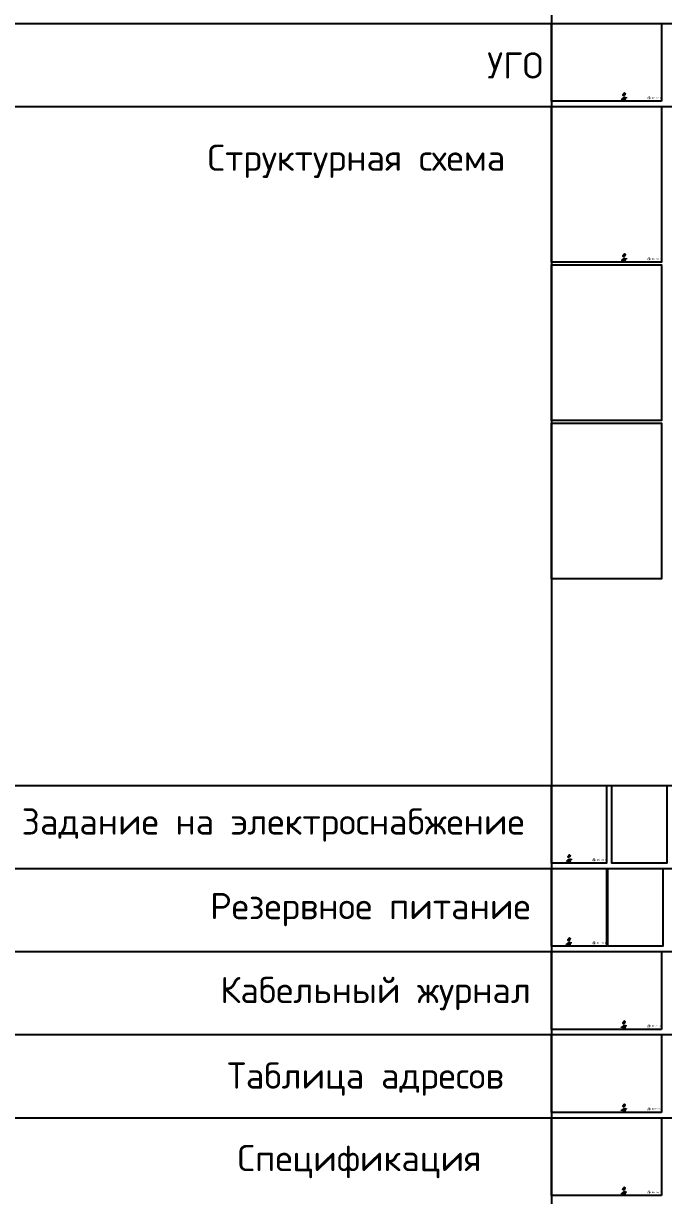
# Model space of a CAD drawing. Header units: millimetres. Extents: x -403105 to 8598000, y -894400 to 0.
# Drawn here: x -403105 to 85500, y -894400 to 0 of the extents above; entities that cross this region are included whole.
import ezdxf

# ---------------------------------------------------------------- set-up
doc = ezdxf.new("R2010")
doc.units = ezdxf.units.MM
doc.layers.get('Defpoints').update_dxf_attribs({"color": 6})
doc.layers.add('_Текст 0.25', color=7, linetype='Continuous', lineweight=25)
doc.layers.add('print', color=5, linetype='Continuous')
doc.layers.add('Подписи', color=7, linetype='Continuous')
doc.styles.get("Standard").update_dxf_attribs({"font": 'isocpeur.ttf'})

# ---------------------------------------------------------------- blocks, each defined once
blk = doc.blocks.new('A$C9a5560e3')
h = blk.add_hatch(color=5)
h.dxf.hatch_style = 1
h.paths.add_polyline_path([(5.2, 6.1), (0, 6.1), (0.8, 5.4), (0.8, 0.7), (0, 0.2), (0, 0.2), (2.6, 0.2), (1.8, 0.7), (1.8, 5.6), (5.2, 5.6), (5.2, 1.5), (4.8, 1.6), (4.3, 2), (4, 2.4), (3.8, 2.8), (3.8, 3.1), (2.7, 2), (3.1, 1.6), (3.6, 1.3), (4.3, 0.9), (5.2, 0.6), (5.2, -0.4), (5, -0.7), (4.7, -1), (4.2, -1.2), (7.1, -1.2), (6.6, -1), (6.3, -0.7), (6.3, -0.4), (6.3, 0.6), (6.5, 0.7), (7.2, 0.9), (7.8, 1.2), (8.5, 1.6), (9, 2.1), (9.5, 2.8), (9.7, 3.3), (9.9, 3.7), (10, 4.3), (10.1, 4.9), (10, 5.8), (9.8, 6.6), (9.3, 7.4), (8.8, 8.1), (8.2, 8.6), (7.3, 9), (6.5, 9.2), (5.7, 9.3), (4.9, 9.2), (4.1, 9), (3.5, 8.6), (3.1, 8.3), (2.8, 8), (3.8, 7), (3.8, 7.8), (4, 8.1), (4.3, 8.4), (4.7, 8.5), (5.2, 8.6)])
h.paths.add_polyline_path([(6.3, 6.1), (6.3, 8.6), (6.8, 8.6), (7.3, 8.3), (7.7, 8.1), (8.1, 7.8), (8.6, 7.4), (8.9, 6.9), (9.1, 6.4), (9.3, 5.9), (9.3, 5.5), (9.3, 5.1), (7, 5.1), (6.8, 5), (6.7, 4.8), (6.7, 4.5), (9.3, 4.5), (9.3, 4), (9.1, 3.4), (8.8, 3), (8.5, 2.6), (8.1, 2.2), (7.4, 1.8), (6.8, 1.6), (6.3, 1.5), (6.3, 5.2), (6.4, 5.5), (6.6, 5.8), (7.1, 6.1)], flags=16)
h = blk.add_hatch(color=141)
h.dxf.hatch_style = 1
h.paths.add_polyline_path([(2.6, 0.2), (0, 0.2), (0.4, -0.4), (2.9, -0.4)])
h = blk.add_hatch(color=141)
h.dxf.hatch_style = 1
h.paths.add_polyline_path([(5.2, 5.6), (1.8, 5.6), (1.8, 0.7), (2.2, 0.4), (2.2, 4.8), (5.2, 4.8)])
h = blk.add_hatch(color=141)
h.dxf.hatch_style = 1
h.paths.add_polyline_path([(5, 7.9), (5.2, 8), (5.2, 8.6), (4.7, 8.5), (4.3, 8.4), (4, 8.1), (3.8, 7.8), (3.8, 7), (4.3, 6.4), (4.3, 7.3), (4.6, 7.6)])
h = blk.add_hatch(color=141)
h.dxf.hatch_style = 1
h.paths.add_polyline_path([(7.3, 8.3), (6.8, 8.6), (6.3, 8.6), (6.3, 6.1), (6.7, 6.1), (6.7, 7.9), (7, 7.9), (7.4, 7.8), (8.1, 7.5), (8.8, 7), (8.6, 7.4), (8.1, 7.8), (7.7, 8.1)])
h = blk.add_hatch(color=141)
h.dxf.hatch_style = 1
h.paths.add_polyline_path([(10.2, 2.6), (10.3, 3.2), (10.4, 4), (10.3, 4.7), (10.3, 5.5), (10.1, 6), (9.8, 6.6), (10, 5.8), (10.1, 4.9), (10, 4.3), (9.9, 3.7), (9.7, 3.3), (9.5, 2.8), (9, 2.1), (8.5, 1.6), (7.8, 1.2), (7.2, 0.9), (6.5, 0.7), (6.3, 0.6), (6.3, -0.4), (6.3, -0.7), (6.6, -1), (6.7, -1), (6.7, 0), (7.9, 0.4), (8.8, 0.9), (9.6, 1.7)])
h = blk.add_hatch(color=141)
h.dxf.hatch_style = 1
h.paths.add_polyline_path([(7.1, 6.1), (6.6, 5.8), (6.4, 5.5), (6.3, 5.2), (6.3, 1.5), (6.7, 1.6), (6.7, 4.5), (6.7, 4.8), (6.8, 5), (7, 5.1), (7.6, 5.1)])
h = blk.add_hatch(color=141)
h.dxf.hatch_style = 1
h.paths.add_polyline_path([(9.3, 4.5), (6.7, 4.5), (7.1, 3.9), (9.3, 3.9), (9.3, 4)])
h = blk.add_hatch(color=141)
h.dxf.hatch_style = 1
h.paths.add_polyline_path([(7.1, -1.2), (4.2, -1.2), (4.6, -1.8), (7.5, -1.8)])
blk = doc.blocks.new('Макеев')
at = {"color": 172}
blk.add_lwpolyline([(3.3, 0.4), (3.3, 0.3), (3.3, 0.1), (3.2, 0), (3.2, -0.2), (3.1, -0.5), (3.1, -0.8), (3, -1), (3.1, -1.2), (3.1, -1.3), (3.3, -1.3), (3.4, -1.3), (3.5, -1.2), (3.7, -1), (4, -0.7), (4.3, -0.2), (4.5, 0.2), (4.8, 0.7), (5, 1.1), (5.2, 1.5), (5.4, 1.8), (5.6, 2.1), (5.9, 2.4), (6, 2.6), (6.2, 2.8), (6.4, 3), (6.5, 3.1), (6.3, 2.8), (6.1, 2.6), (5.9, 2.3), (5.8, 2.1), (5.7, 2), (5.6, 1.8), (5.5, 1.5), (5.3, 1.2), (5.2, 1.1), (5.1, 0.8), (5, 0.6), (5, 0.4), (4.9, 0.2), (4.9, 0.1), (5, -0.1), (5, -0.1), (5.1, -0.2), (5.2, -0.1), (5.3, -0.1), (5.5, 0.1), (5.6, 0.1), (5.7, 0.3), (6, 0.5), (6.4, 1), (7.2, 2.4), (6.5, 1.2), (6.5, 1), (6.4, 0.8), (6.2, 0.3), (6.2, 0), (6.2, -0.2), (6.3, -0.4), (6.4, -0.4), (6.5, -0.4), (6.7, -0.3), (6.8, -0.2), (7.2, 0.1), (7.5, 0.5), (7.7, 0.9), (7.9, 1.2), (8.1, 1.6), (8.3, 2.2), (8.5, 2.8), (8.6, 3.2), (8.7, 3.6), (8.7, 3.9), (8.7, 4.2), (8.7, 4.4), (8.7, 4.7), (8.6, 4.9), (8.5, 5.2), (8.4, 5.2), (8.3, 5.3), (8.1, 5.3), (7.9, 5.2), (7.7, 5.1), (7.4, 5), (7.2, 4.9), (6.9, 4.6), (6.5, 4.2), (6.3, 3.9), (6, 3.5), (5.6, 3), (5.2, 2.4), (4.9, 1.9), (4.6, 1.2), (4.4, 0.7), (4.2, 0.2), (4, -0.2), (4, -0.4), (4, -0.8), (4, -0.9), (4, -1.2), (4.1, -1.4), (4.3, -1.5), (4.4, -1.7), (4.7, -1.9), (4.9, -1.9), (5.2, -2), (5.6, -1.9), (6.1, -1.8), (6.5, -1.6), (6.9, -1.3), (7.3, -1), (7.6, -0.7), (8, -0.3), (8.3, 0), (8.7, 0.5), (9.3, 1.2), (9.7, 1.6), (10, 2.2), (10.3, 2.5), (10.7, 3.1), (10.9, 3.3), (11.1, 3.7), (11.2, 3.9), (11.2, 3.9), (11.2, 3.9), (11.1, 3.9), (11, 3.8), (10.8, 3.6), (10.6, 3.4), (10.4, 3.1), (10.1, 2.6), (9.8, 2), (9.6, 1.4), (9.4, 1.1), (9.2, 0.5), (9.2, 0.3), (9.1, 0), (9.1, -0.1), (9.1, -0.2), (9.2, -0.2), (9.3, -0.3), (9.3, -0.3), (9.5, -0.3), (9.6, -0.1), (9.8, 0.1), (9.9, 0.3), (9.9, 0.4), (9.9, 0.5), (9.9, 0.6), (9.8, 0.6), (9.6, 0.6), (9.4, 0.5), (9.4, 0.4)], dxfattribs=at)
blk = doc.blocks.new('Лепин')
at = {"color": 172, "const_width": 0.107}
blk.add_lwpolyline([(8.1, 4.2), (0.9, 0.4), (0.4, -0.3), (0.5, -0.9), (1.9, -0.6), (2.4, -0.3), (3.2, 0.1), (4.2, 0.7), (5.2, 1.4), (6.4, 2.2), (8.5, 3.7), (9.6, 4.6), (10.3, 5.3), (10.3, 5.6), (10.1, 5.6), (9.7, 5.5), (9.2, 5.2), (8.1, 4.2), (7.1, 3.2), (8.1, 4.2), (5.8, 1.7), (5.8, 1.4), (5.9, 1.3), (6.3, 1.3), (7.5, 2), (9.2, 2.5), (10.4, 3.4), (10.1, 4.1), (9.9, 4.1), (9.5, 3.8), (9.1, 3.3), (8.6, 2.6), (8.2, 2.1), (8, 1.6), (8, 1.4), (8, 1.2), (8.5, 1.2), (8.8, 1.4), (11.1, 3.8), (11.1, 3.9), (10.9, 3.8), (10.4, 3.3), (10, 2.7), (9.8, 2), (9.7, 1.6), (9.9, 1.4), (10.7, 1.7), (11.6, 2.5), (12, 3.1), (12, 3.4), (11.7, 3.4), (11.1, 3.1), (10.8, 2.4), (10.5, 1.5), (10.5, 1.1), (10.6, 0.6), (11, 0.1), (11.3, -0.2), (11.3, -0.4), (11.2, -0.6), (10.7, -0.6), (9.9, -0.6), (8.1, -0.4), (7.2, -0.4), (6.4, -0.4), (5.9, -0.4), (5.8, -0.5), (5.9, -0.6), (6.9, -0.3), (8.4, 0.5), (9.7, 1.3), (12.7, 2.3)], dxfattribs=at)
blk = doc.blocks.new('A$Cff5b1893')
at = {"color": 5, "lineweight": 20, "transparency": 33554687}
for p, q in [((-542, -365), (383, 470)), ((0, 0), (-156, -186)), ((224, 207), (0, 0)), ((317, 365), (74, 162)), ((101, -238), (814, 388)), ((465, 391), (224, 207)), ((398, 455), (317, 365)), ((786, 341), (373, -20)), ((646, 22), (461, -107)), ((612, 456), (465, 391)), ((699, 65), (646, 22)), ((862, 179), (699, 65)), ((806, 344), (786, 341)), ((806, 344), (937, 424)), ((814, 388), (806, 344)), ((1065, 337), (862, 179)), ((911, 53), (895, -2)), ((983, 131), (911, 53)), ((954, -32), (1253, 116)), ((1178, 317), (983, 131)), ((1074, 465), (1117, 451)), ((1250, 356), (1178, 317)), ((1182, 122), (1217, 174)), ((1194, 114), (1182, 122)), ((1253, 116), (1194, 114)), ((1244, 215), (1217, 174)), ((1217, 174), (1250, 175)), ((1319, 273), (1244, 215)), ((1250, 175), (1398, 240)), ((1253, 116), (1524, 295)), ((1456, 351), (1319, 273)), ((1398, 240), (1473, 262)), ((1473, 262), (1552, 271)), ((1552, 271), (1935, 307)), ((1935, 307), (2781, 255)), ((-1542, -1244), (-1802, -1432)), ((-868, -657), (-1542, -1244)), ((-1013, -811), (-1101, -867)), ((-1078, -1112), (-1067, -1050)), ((-1069, -1134), (-1078, -1112)), ((-1016, -1162), (-1069, -1134)), ((-1067, -1050), (-1017, -948)), ((-1017, -948), (-1003, -925)), ((-796, -1058), (-1016, -1162)), ((-1003, -925), (-944, -831)), ((-944, -831), (-826, -639)), ((-826, -639), (-868, -657)), ((-826, -639), (-560, -381)), ((-537, -839), (-796, -1058)), ((-560, -381), (-542, -365)), ((-250, -549), (-537, -839)), ((-265, -400), (-278, -508)), ((-278, -508), (-253, -552)), ((-220, -292), (-265, -400)), ((-253, -552), (-24, -359)), ((-163, -555), (-253, -552)), ((-156, -186), (-220, -292)), ((-51, -509), (-163, -555)), ((61, -426), (-51, -509)), ((-24, -359), (7, -325)), ((7, -325), (101, -238)), ((107, -388), (61, -426)), ((286, -251), (107, -388)), ((290, -155), (285, -258)), ((285, -258), (293, -285)), ((341, -54), (290, -155)), ((293, -285), (335, -305)), ((420, -158), (296, -234)), ((335, -305), (473, -297)), ((373, -20), (341, -54)), ((461, -107), (420, -158)), ((473, -297), (598, -248)), ((895, -2), (916, -25)), ((916, -25), (954, -32))]:
    blk.add_line(p, q, dxfattribs=at)
for centre, radius, start, end in [((9145, -10942), 14338, 129.246983, 134.060981), ((390, 457), 14.6, 62.818703, 117.083694), ((390, 462), 10.9, 319.706993, 52.13715), ((-1954, 4159), 5093, 300.07133, 311.334747), ((686, 342), 136, 19.570272, 123.20952), ((1078, 200), 265, 90.917187, 122.182966), ((1015, 429), 105, 298.502828, 11.99161), ((1360, 232), 167, 76.844221, 131.651036), ((1386, 361), 35.4, 312.989711, 69.018272), ((1509, 294), 77.9, 65.421645, 132.243931), ((1495, 339), 52.9, 303.698379, 28.592006)]:
    blk.add_arc(centre, radius, start, end, dxfattribs=at)

msp = doc.modelspace()

# ---------------------------------------------------------------- linework, layer by layer
at = {"layer": 'Defpoints'}
for p, direction in [((0, 0), (1, 0)), ((0, 0), (0, -1)), ((0, -63400), (1, 0)), ((0, -581400), (1, 0)), ((0, -644800), (1, 0)), ((0, -708200), (1, 0)), ((0, -771600), (1, 0)), ((0, -835000), (1, 0))]:
    msp.add_xline(p, direction, dxfattribs=at)
at = {"layer": 'print'}
for points in [[(84000, -59400), (0, -59400), (0, 0), (84000, 0)], [(0, -63400), (84000, -63400), (84000, -182200), (0, -182200)], [(0, -184200), (84000, -184200), (84000, -303000), (0, -303000)], [(0, -305000), (84000, -305000), (84000, -423800), (0, -423800)], [(0, -581400), (42000, -581400), (42000, -640800), (0, -640800)], [(46000, -581400), (88000, -581400), (88000, -640800), (46000, -640800)], [(0, -644800), (42000, -644800), (42000, -704200), (0, -704200)], [(43000, -644800), (85000, -644800), (85000, -704200), (43000, -704200)], [(84000, -767600), (0, -767600), (0, -708200), (84000, -708200)], [(84000, -831000), (0, -831000), (0, -771600), (84000, -771600)], [(84000, -894400), (0, -894400), (0, -835000), (84000, -835000)]]:
    msp.add_lwpolyline(points, close=True, dxfattribs=at)

# ---------------------------------------------------------------- block references
at = {"xscale": 221.2739632578542, "yscale": 221.2739632578542, "zscale": 221.2739632578542}
for p in [(53802, -54373), (53966, -58189), (53842, -177173), (54006, -180989), (11854, -635704), (12018, -639521), (11740, -699173), (11904, -702989), (53723, -762573), (53887, -766389), (53728, -825973), (53892, -829789), (53731, -889373), (53895, -893189)]:
    msp.add_blockref('Макеев', p, dxfattribs=at)
at = {"transparency": 33554687, "xscale": 210.0205294222975, "yscale": 210.0205294222975, "zscale": 210.0205294222975}
for p in [(73175, -57658), (73175, -180458), (31175, -639058), (31175, -702458), (73175, -765858), (73175, -829258), (73175, -892658)]:
    msp.add_blockref('A$C9a5560e3', p, dxfattribs=at)
at = {"layer": 'Подписи', "color": 172, "xscale": 136.3756524379503, "yscale": 136.3756524379503, "zscale": 136.3756524379503}
for p in [(54637, -53271), (54677, -176071), (12688, -634603), (12574, -698071), (54557, -761471), (54562, -824871), (54566, -888271)]:
    msp.add_blockref('Лепин', p, dxfattribs=at)
at = {"layer": 'Подписи', "color": 172}
for p in [(54854, -56760), (54894, -179560), (12906, -638092), (12792, -701560), (54775, -764960), (54780, -828360), (54783, -891760)]:
    msp.add_blockref('A$Cff5b1893', p, dxfattribs=at)

# ---------------------------------------------------------------- texts
at = {"layer": '_Текст 0.25', "transparency": 33554687, "char_height": 1050.1, "attachment_point": 5}
for insert in [(79308, -56857), (79308, -179657), (37308, -638257), (37308, -701657), (79308, -765057), (79308, -828457), (79308, -891857)]:
    msp.add_mtext_dynamic_manual_height_columns('{\\W0.5;\\T0.9;\\C5;АО "ПРОЕКТРУСЭНЕРГО"}', width=8496.16, gutter_width=3675, heights=[4304], dxfattribs=dict(at, insert=insert))
at = {"layer": 'Defpoints'}
for s, p in [('УГО', (-49129, -42065)), ('Структурная схема', (-262613, -112466)), ('Задание на электроснабжение', (-404535, -618978)), ('Резервное питание', (-260615, -683542)), ('Кабельный журнал', (-252824, -747523)), ('Таблица адресов', (-247502, -812822)), ('Спецификация', (-239713, -875766))]:
    msp.add_text(s, height=20000, dxfattribs=at).set_placement(p)

doc.saveas('drawing.dxf')
